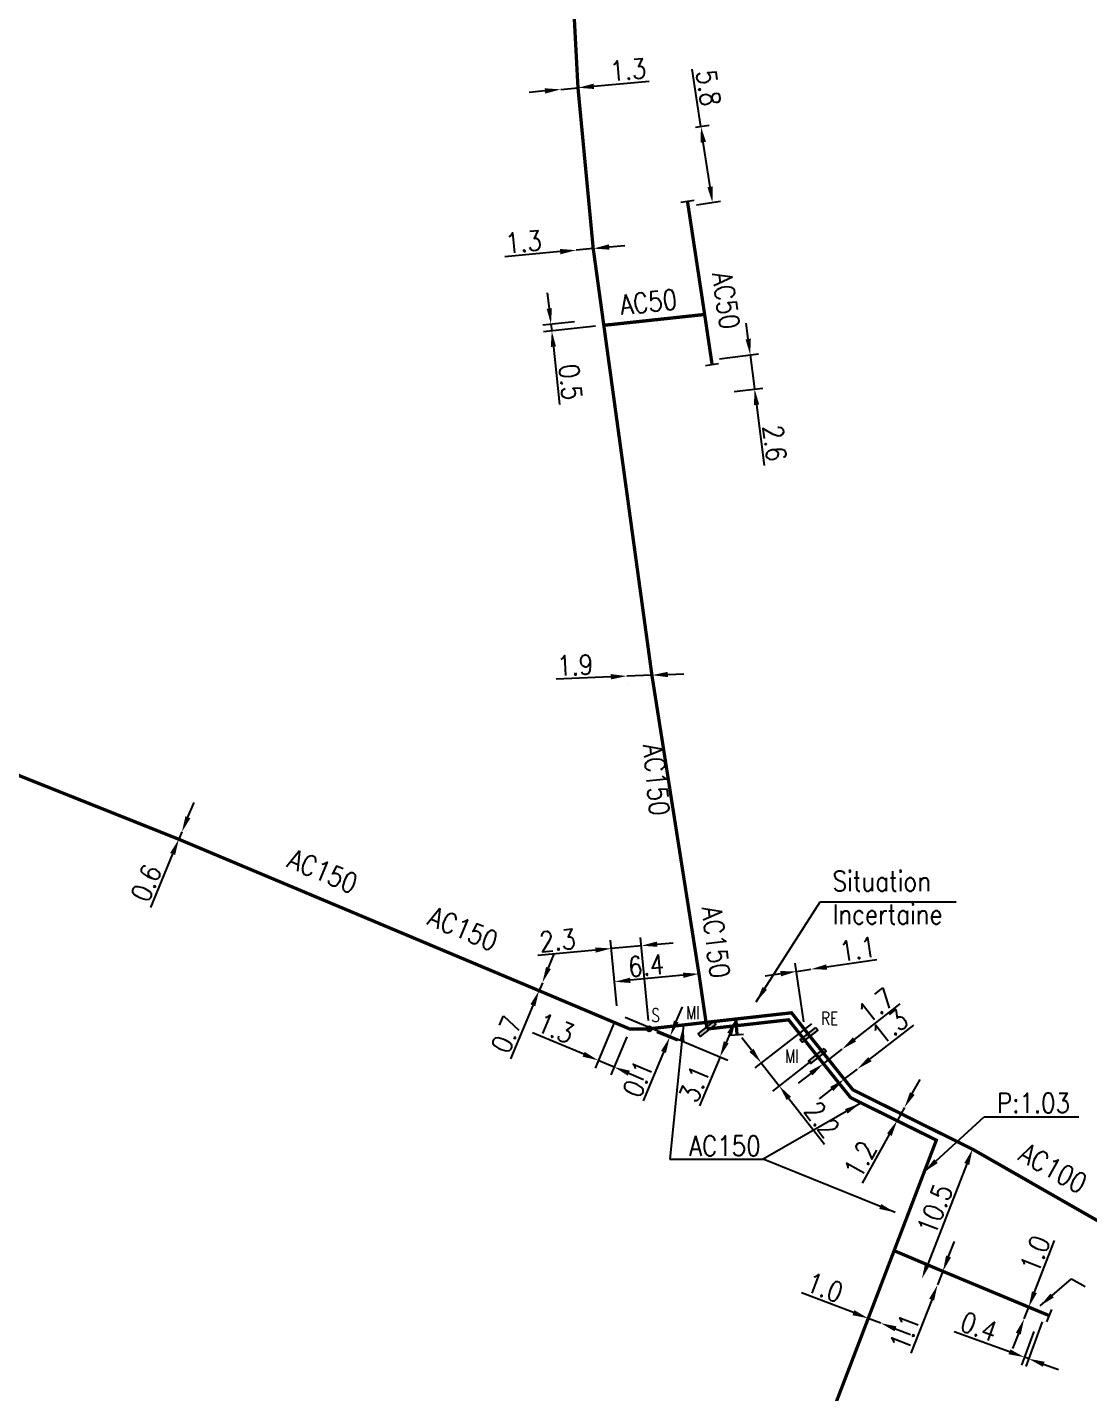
# Model space of a CAD drawing. Header units: millimetres. Extents: x 113999 to 115000, y 123996 to 125006.
# Drawn here: x 114472 to 114552.2, y 124795.1 to 124898.1 of the extents above; entities that cross this region are included whole.
import ezdxf
from ezdxf.enums import TextEntityAlignment as Align

# ---------------------------------------------------------------- set-up
doc = ezdxf.new("R2010")
doc.units = ezdxf.units.MM
doc.header["$PDMODE"] = 34
doc.linetypes.add('L_25_AP', pattern=[2000, 1000, 1000])
doc.linetypes.add('L_25_PE', pattern=[2000, 1000, 1000])
doc.layers.get('0').update_dxf_attribs({"linetype": 'CONTINUOUS'})
doc.layers.get('Defpoints').update_dxf_attribs({"linetype": 'CONTINUOUS'})
for name, color, linetype in [('L_150', 1, 'CONTINUOUS'), ('L_300', 7, 'CONTINUOUS'), ('L_340', 7, 'CONTINUOUS')]:
    doc.layers.add(name, color=color, linetype=linetype)
doc.styles.add('G_ROMANS', font='ROMANS.SHX', dxfattribs={"width": 0.75})
doc.styles.get("Standard").update_dxf_attribs({"font": 'romans.shx', "width": 0.85})
doc.dimstyles.get("Standard").update_dxf_attribs({"dimtxt": 1.5, "dimasz": 1.2, "dimexe": 0.625, "dimexo": 0.625, "dimgap": 0.25, "dimtad": 1, "dimdec": 1, "dimzin": 0, "dimdsep": 46, "dimtxsty": 'Standard', "dimcen": -0.5, "dimadec": 0, "dimazin": 0, "dimtfac": 1, "dimtdec": 1, "dimtmove": 0, "dimatfit": 3, "dimfxl": 0, "dimtolj": 1, "dimtzin": 0, "dimarcsym": 0})

# ---------------------------------------------------------------- blocks, each defined once
blk = doc.blocks.new('*D96')
at = {"layer": 'Defpoints', "color": 0, "linetype": 'Continuous', "transparency": 16777216}
for p in [(114483.7, 124837.38), (114483.7, 124837.38), (114483.47, 124836.83)]:
    blk.add_point(p, dxfattribs=at)
at = {"layer": 'L_150', "color": 0, "linetype": 'Continuous', "lineweight": -2, "transparency": 16777216}
for p, q in [((114484.16, 124838.49), (114484.62, 124839.6)), ((114483.7, 124837.38), (114483.47, 124836.83)), ((114483, 124835.72), (114481.32, 124831.69))]:
    blk.add_line(p, q, dxfattribs=at)
at = {"layer": 'L_150', "color": 0, "linetype": 'Continuous', "transparency": 16777216}
for points in [[(114483.97, 124838.57), (114484.34, 124838.41), (114483.7, 124837.38)], [(114482.82, 124835.8), (114483.19, 124835.64), (114483.47, 124836.83)]]:
    blk.add_solid(points, dxfattribs=at)
at = {"layer": 'L_150', "color": 0, "linetype": 'Continuous', "transparency": 16777216, "insert": (114481.01, 124833.53), "char_height": 1.5, "attachment_point": 5, "rotation": 67.3362}
blk.add_mtext('\\A1;0.6', dxfattribs=at)
blk = doc.blocks.new('*D119')
at = {"layer": 'Defpoints', "color": 0, "linetype": 'Continuous', "transparency": 16777216}
for p in [(114512.31, 124893.4), (114512.31, 124893.4), (114513.6, 124893.52)]:
    blk.add_point(p, dxfattribs=at)
at = {"layer": 'L_150', "color": 0, "linetype": 'Continuous', "lineweight": -2, "transparency": 16777216}
for p, q in [((114514.79, 124893.63), (114518.97, 124894.03)), ((114511.11, 124893.28), (114509.92, 124893.17)), ((114512.31, 124893.4), (114513.6, 124893.52)), ((114512.37, 124892.77), (114512.37, 124892.77)), ((114513.66, 124892.9), (114513.66, 124892.9))]:
    blk.add_line(p, q, dxfattribs=at)
at = {"layer": 'L_150', "color": 0, "linetype": 'Continuous', "transparency": 16777216}
for points in [[(114514.78, 124893.83), (114514.81, 124893.43), (114513.6, 124893.52)], [(114511.09, 124893.48), (114511.13, 124893.08), (114512.31, 124893.4)]]:
    blk.add_solid(points, dxfattribs=at)
at = {"layer": 'L_150', "color": 0, "linetype": 'Continuous', "transparency": 16777216, "insert": (114517.38, 124894.88), "char_height": 1.5, "attachment_point": 5, "rotation": 5.4258}
blk.add_mtext('\\A1;1.3', dxfattribs=at)
blk = doc.blocks.new('*D120')
at = {"layer": 'Defpoints', "color": 0, "linetype": 'Continuous', "transparency": 16777216}
for p in [(114513.46, 124881.27), (114513.46, 124881.27), (114514.75, 124881.39)]:
    blk.add_point(p, dxfattribs=at)
at = {"layer": 'L_150', "color": 0, "linetype": 'Continuous', "lineweight": -2, "transparency": 16777216}
for p, q in [((114514.75, 124881.39), (114513.46, 124881.27)), ((114515.95, 124881.51), (114517.14, 124881.62)), ((114512.26, 124881.16), (114508.09, 124880.76)), ((114513.52, 124880.65), (114513.52, 124880.65)), ((114514.81, 124880.77), (114514.81, 124880.77))]:
    blk.add_line(p, q, dxfattribs=at)
at = {"layer": 'L_150', "color": 0, "linetype": 'Continuous', "transparency": 16777216}
for points in [[(114512.24, 124881.36), (114512.28, 124880.96), (114513.46, 124881.27)], [(114515.93, 124881.71), (114515.97, 124881.31), (114514.75, 124881.39)]]:
    blk.add_solid(points, dxfattribs=at)
at = {"layer": 'L_150', "color": 0, "linetype": 'Continuous', "transparency": 16777216, "insert": (114509.49, 124881.9), "char_height": 1.5, "attachment_point": 5, "rotation": 5.4254}
blk.add_mtext('\\A1;1.3', dxfattribs=at)
blk = doc.blocks.new('*D121')
at = {"layer": 'Defpoints', "color": 0, "linetype": 'Continuous', "transparency": 16777216}
for p in [(114511.56, 124875.68), (114513.96, 124875.94), (114515.55, 124875.6)]:
    blk.add_point(p, dxfattribs=at)
at = {"layer": 'L_150', "color": 0, "linetype": 'Continuous', "lineweight": -2, "transparency": 16777216}
for p, q in [((114511.44, 124876.87), (114511.31, 124878.06)), ((114513.34, 124875.87), (114510.94, 124875.61)), ((114514.93, 124875.54), (114511, 124875.11)), ((114511.56, 124875.68), (114511.62, 124875.18)), ((114511.75, 124873.99), (114512.21, 124869.64))]:
    blk.add_line(p, q, dxfattribs=at)
at = {"layer": 'L_150', "color": 0, "linetype": 'Continuous', "transparency": 16777216}
for points in [[(114511.63, 124876.89), (114511.24, 124876.85), (114511.56, 124875.68)], [(114511.94, 124874.01), (114511.55, 124873.97), (114511.62, 124875.18)]]:
    blk.add_solid(points, dxfattribs=at)
at = {"layer": 'L_150', "color": 0, "linetype": 'Continuous', "transparency": 16777216, "insert": (114513.04, 124871.32), "char_height": 1.5, "attachment_point": 5, "rotation": 276.1228}
blk.add_mtext('\\A1;0.5', dxfattribs=at)
blk = doc.blocks.new('*D122')
at = {"layer": 'Defpoints', "color": 0, "linetype": 'Continuous', "transparency": 16777216}
for p in [(114523.67, 124873), (114524.78, 124870.52), (114526.93, 124870.8)]:
    blk.add_point(p, dxfattribs=at)
at = {"layer": 'L_340', "color": 0, "linetype": 'Continuous', "lineweight": -2, "transparency": 16777216}
for p, q in [((114526.45, 124874.57), (114526.3, 124875.76)), ((114524.29, 124873.08), (114527.22, 124873.45)), ((114526.6, 124873.37), (114526.93, 124870.8)), ((114525.4, 124870.6), (114527.55, 124870.87)), ((114527.08, 124869.6), (114527.66, 124865.02))]:
    blk.add_line(p, q, dxfattribs=at)
at = {"layer": 'L_340', "color": 0, "linetype": 'Continuous', "transparency": 16777216}
for points in [[(114526.65, 124874.59), (114526.25, 124874.54), (114526.6, 124873.37)], [(114527.28, 124869.63), (114526.88, 124869.58), (114526.93, 124870.8)]]:
    blk.add_solid(points, dxfattribs=at)
at = {"layer": 'L_340', "color": 0, "linetype": 'Continuous', "transparency": 16777216, "insert": (114528.45, 124866.72), "char_height": 1.5, "attachment_point": 5, "rotation": 277.2073}
blk.add_mtext('\\A1;2.6', dxfattribs=at)
blk = doc.blocks.new('*D123')
at = {"layer": 'Defpoints', "color": 0, "linetype": 'Continuous', "transparency": 16777216}
for p in [(114522.88, 124890.6), (114521.86, 124890.44), (114521.92, 124884.59)]:
    blk.add_point(p, dxfattribs=at)
at = {"layer": 'L_340', "color": 0, "linetype": 'Continuous', "lineweight": -2, "transparency": 16777216}
for p, q in [((114522.88, 124890.6), (114522.23, 124894.92)), ((114522.47, 124890.54), (114523.5, 124890.69)), ((114523.57, 124886.05), (114523.06, 124889.41)), ((114522.54, 124884.68), (114524.37, 124884.96))]:
    blk.add_line(p, q, dxfattribs=at)
at = {"layer": 'L_340', "color": 0, "linetype": 'Continuous', "transparency": 16777216}
for points in [[(114523.26, 124889.44), (114522.86, 124889.38), (114522.88, 124890.6)], [(114523.77, 124886.08), (114523.37, 124886.02), (114523.75, 124884.86)]]:
    blk.add_solid(points, dxfattribs=at)
at = {"layer": 'L_340', "color": 0, "linetype": 'Continuous', "transparency": 16777216, "insert": (114523.45, 124893.5), "char_height": 1.5, "attachment_point": 5, "rotation": 278.595}
blk.add_mtext('\\A1;5.8', dxfattribs=at)
blk = doc.blocks.new('*D124')
at = {"layer": 'Defpoints', "color": 0, "linetype": 'Continuous', "transparency": 16777216}
for p in [(114517.28, 124849.14), (114517.28, 124849.14), (114519.18, 124849.21)]:
    blk.add_point(p, dxfattribs=at)
at = {"layer": 'L_150', "color": 0, "linetype": 'Continuous', "lineweight": -2, "transparency": 16777216}
for p, q in [((114520.38, 124849.26), (114521.58, 124849.31)), ((114516.08, 124849.09), (114511.96, 124848.91)), ((114519.18, 124849.21), (114517.28, 124849.14)), ((114517.31, 124848.51), (114517.31, 124848.51)), ((114519.2, 124848.59), (114519.2, 124848.59))]:
    blk.add_line(p, q, dxfattribs=at)
at = {"layer": 'L_150', "color": 0, "linetype": 'Continuous', "transparency": 16777216}
for points in [[(114516.07, 124849.29), (114516.09, 124848.89), (114517.28, 124849.14)], [(114520.37, 124849.46), (114520.39, 124849.06), (114519.18, 124849.21)]]:
    blk.add_solid(points, dxfattribs=at)
at = {"layer": 'L_150', "color": 0, "linetype": 'Continuous', "transparency": 16777216, "insert": (114513.38, 124849.97), "char_height": 1.5, "attachment_point": 5, "rotation": 2.3747}
blk.add_mtext('\\A1;1.9', dxfattribs=at)
blk = doc.blocks.new('L_340_07')
at = {"color": 0, "linetype": 'Continuous', "const_width": 0.25, "flags": 128}
blk.add_lwpolyline([(0, 0), (0.35, 0)], dxfattribs=at)
at = {"color": 0, "linetype": 'Continuous', "flags": 128}
blk.add_lwpolyline([(0.35, -0.5), (0.35, 0.5)], dxfattribs=at)
at = {"color": 0, "linetype": 'Continuous', "width": 0.75, "flags": 3}
for tag, p in [('DEF_LEG', (0.72, -3.47)), ('DEF_COUP', (0.72, -5.97)), ('DEF_TYPE', (0.72, -8.47))]:
    blk.add_attdef(tag, text='', height=1.2, dxfattribs=at).set_placement(p, align=Align.MIDDLE)
blk = doc.blocks.new('*D351')
at = {"layer": 'Defpoints', "color": 0, "linetype": 'Continuous', "transparency": 16777216}
for p in [(114543.38, 124813.45), (114539.56, 124803.68), (114539.56, 124803.68)]:
    blk.add_point(p, dxfattribs=at)
at = {"layer": 'L_150', "color": 0, "linetype": 'Continuous', "lineweight": -2, "transparency": 16777216}
blk.add_line((114542.95, 124812.34), (114540, 124804.79), dxfattribs=at)
at = {"layer": 'L_150', "color": 0, "linetype": 'Continuous', "transparency": 16777216}
for points in [[(114542.76, 124812.41), (114543.13, 124812.26), (114543.38, 124813.45)], [(114539.81, 124804.87), (114540.18, 124804.72), (114539.56, 124803.68)]]:
    blk.add_solid(points, dxfattribs=at)
at = {"layer": 'L_150', "color": 0, "linetype": 'Continuous', "transparency": 16777216, "insert": (114540.54, 124808.93), "char_height": 1.5, "attachment_point": 5, "rotation": 68.6471}
blk.add_mtext('\\A1;10.5', dxfattribs=at)
blk = doc.blocks.new('*D352')
at = {"layer": 'Defpoints', "color": 0, "linetype": 'Continuous', "transparency": 16777216}
for p in [(114522.73, 124826.68), (114516.36, 124826.08), (114516.36, 124826.08)]:
    blk.add_point(p, dxfattribs=at)
at = {"layer": 'L_150', "color": 0, "linetype": 'Continuous', "lineweight": -2, "transparency": 16777216}
for p, q in [((114521.54, 124826.57), (114517.55, 124826.19)), ((114522.79, 124826.06), (114522.79, 124826.06))]:
    blk.add_line(p, q, dxfattribs=at)
at = {"layer": 'L_150', "color": 0, "linetype": 'Continuous', "transparency": 16777216}
for points in [[(114521.52, 124826.77), (114521.55, 124826.37), (114522.73, 124826.68)], [(114517.53, 124826.39), (114517.57, 124825.99), (114516.36, 124826.08)]]:
    blk.add_solid(points, dxfattribs=at)
at = {"layer": 'L_150', "color": 0, "linetype": 'Continuous', "transparency": 16777216, "insert": (114518.74, 124827.31), "char_height": 1.5, "attachment_point": 5, "rotation": 5.4251}
blk.add_mtext('\\A1;6.4', dxfattribs=at)
blk = doc.blocks.new('*D353')
at = {"layer": 'Defpoints', "color": 0, "linetype": 'Continuous', "transparency": 16777216}
for p in [(114538.25, 124816.6), (114538.25, 124816.6), (114537.69, 124815.6)]:
    blk.add_point(p, dxfattribs=at)
at = {"layer": 'L_150', "color": 0, "linetype": 'Continuous', "lineweight": -2, "transparency": 16777216}
for p, q in [((114538.83, 124817.65), (114539.42, 124818.7)), ((114538.25, 124816.6), (114537.69, 124815.6)), ((114537.1, 124814.55), (114535.06, 124810.89))]:
    blk.add_line(p, q, dxfattribs=at)
at = {"layer": 'L_150', "color": 0, "linetype": 'Continuous', "transparency": 16777216}
for points in [[(114538.66, 124817.75), (114539.01, 124817.55), (114538.25, 124816.6)], [(114536.93, 124814.65), (114537.28, 124814.45), (114537.69, 124815.6)]]:
    blk.add_solid(points, dxfattribs=at)
at = {"layer": 'L_150', "color": 0, "linetype": 'Continuous', "transparency": 16777216, "insert": (114534.91, 124812.69), "char_height": 1.5, "attachment_point": 5, "rotation": 60.7869}
blk.add_mtext('\\A1;1.2', dxfattribs=at)
blk = doc.blocks.new('*D354')
at = {"layer": 'Defpoints', "color": 0, "linetype": 'Continuous', "transparency": 16777216}
for p in [(114531.18, 124827.02), (114531.18, 124827.02), (114530.74, 124822.44)]:
    blk.add_point(p, dxfattribs=at)
at = {"layer": 'L_150', "color": 0, "linetype": 'Continuous', "lineweight": -2, "transparency": 16777216}
for p, q in [((114532.37, 124827.2), (114536.15, 124827.75)), ((114528.9, 124826.69), (114527.72, 124826.51)), ((114530.65, 124823.05), (114530, 124827.48)), ((114530.09, 124826.86), (114531.18, 124827.02))]:
    blk.add_line(p, q, dxfattribs=at)
at = {"layer": 'L_150', "color": 0, "linetype": 'Continuous', "transparency": 16777216}
for points in [[(114528.87, 124826.89), (114528.93, 124826.49), (114530.09, 124826.86)], [(114532.34, 124827.4), (114532.4, 124827), (114531.18, 124827.02)]]:
    blk.add_solid(points, dxfattribs=at)
at = {"layer": 'L_150', "color": 0, "linetype": 'Continuous', "transparency": 16777216, "insert": (114534.71, 124828.55), "char_height": 1.5, "attachment_point": 5, "rotation": 8.3633}
blk.add_mtext('\\A1;1.1', dxfattribs=at)
blk = doc.blocks.new('L_340_20')
at = {"linetype": 'Continuous'}
blk.add_hatch(color=0, dxfattribs=at).paths.add_polyline_path([(0.12, 0.75), (-0.12, 0.75), (-0.12, -0.75), (0.12, -0.75)])
at = {"color": 0, "linetype": 'Continuous'}
blk.add_lwpolyline([(-0.12, 0.75), (0.12, 0.75), (0.12, -0.75), (-0.12, -0.75)], close=True, dxfattribs=at)
at = {"color": 0, "linetype": 'Continuous', "width": 0.75}
for tag, height, flags, p in [('RE', 1, 8, (0, 2.19)), ('DEF_LEG', 1.2, 3, (0, -5)), ('DEF_COUP', 1.2, 3, (0, -7.5)), ('DEF_TYPE', 1.2, 3, (0, -10))]:
    blk.add_attdef(tag, text='', height=height, dxfattribs=dict(at, flags=flags)).set_placement(p, align=Align.MIDDLE)
blk = doc.blocks.new('*D355')
at = {"layer": 'Defpoints', "color": 0, "linetype": 'Continuous', "transparency": 16777216}
for p in [(114541.14, 124804.24), (114540.74, 124803.22), (114540.74, 124803.22)]:
    blk.add_point(p, dxfattribs=at)
at = {"layer": 'L_150', "color": 0, "linetype": 'Continuous', "lineweight": -2, "transparency": 16777216}
for p, q in [((114541.57, 124805.36), (114542.01, 124806.48)), ((114541.14, 124804.24), (114540.74, 124803.22)), ((114540.3, 124802.1), (114538.72, 124798.07))]:
    blk.add_line(p, q, dxfattribs=at)
at = {"layer": 'L_150', "color": 0, "linetype": 'Continuous', "transparency": 16777216}
for points in [[(114541.39, 124805.43), (114541.76, 124805.29), (114541.14, 124804.24)], [(114540.11, 124802.17), (114540.48, 124802.03), (114540.74, 124803.22)]]:
    blk.add_solid(points, dxfattribs=at)
at = {"layer": 'L_150', "color": 0, "linetype": 'Continuous', "transparency": 16777216, "insert": (114538.27, 124799.65), "char_height": 1.5, "attachment_point": 5, "rotation": 68.6471}
blk.add_mtext('\\A1;1.1', dxfattribs=at)
blk = doc.blocks.new('*D356')
at = {"layer": 'Defpoints', "color": 0, "linetype": 'Continuous', "transparency": 16777216}
for p in [(114547.62, 124801.54), (114547.28, 124800.66), (114547.28, 124800.66)]:
    blk.add_point(p, dxfattribs=at)
at = {"layer": 'L_150', "color": 0, "linetype": 'Continuous', "lineweight": -2, "transparency": 16777216}
for p, q in [((114548.06, 124802.66), (114549.58, 124806.56)), ((114547.28, 124800.66), (114547.62, 124801.54)), ((114546.84, 124799.54), (114546.4, 124798.42))]:
    blk.add_line(p, q, dxfattribs=at)
at = {"layer": 'L_150', "color": 0, "linetype": 'Continuous', "transparency": 16777216}
for points in [[(114547.87, 124802.73), (114548.24, 124802.59), (114547.62, 124801.54)], [(114546.65, 124799.61), (114547.02, 124799.47), (114547.28, 124800.66)]]:
    blk.add_solid(points, dxfattribs=at)
at = {"layer": 'L_150', "color": 0, "linetype": 'Continuous', "transparency": 16777216, "insert": (114548.11, 124805.54), "char_height": 1.5, "attachment_point": 5, "rotation": 68.6471}
blk.add_mtext('\\A1;1.0', dxfattribs=at)
blk = doc.blocks.new('*D357')
at = {"layer": 'Defpoints', "color": 0, "linetype": 'Continuous', "transparency": 16777216}
for p in [(114548.85, 124801.03), (114548.21, 124800.29), (114547.3, 124797.76)]:
    blk.add_point(p, dxfattribs=at)
at = {"layer": 'L_340', "color": 0, "linetype": 'Continuous', "lineweight": -2, "transparency": 16777216}
for p, q in [((114548.64, 124800.44), (114547.41, 124797.05)), ((114546.17, 124798.16), (114542, 124799.67)), ((114548, 124799.71), (114547.08, 124797.17)), ((114547.62, 124797.64), (114547.3, 124797.76)), ((114548.75, 124797.23), (114549.88, 124796.82))]:
    blk.add_line(p, q, dxfattribs=at)
at = {"layer": 'L_340', "color": 0, "linetype": 'Continuous', "transparency": 16777216}
for points in [[(114546.23, 124798.35), (114546.1, 124797.98), (114547.3, 124797.76)], [(114548.82, 124797.42), (114548.69, 124797.04), (114547.62, 124797.64)]]:
    blk.add_solid(points, dxfattribs=at)
at = {"layer": 'L_340', "color": 0, "linetype": 'Continuous', "transparency": 16777216, "insert": (114543.86, 124800.06), "char_height": 1.5, "attachment_point": 5, "rotation": 340.1772}
blk.add_mtext('\\A1;0.4', dxfattribs=at)
blk = doc.blocks.new('*D358')
at = {"layer": 'Defpoints', "color": 0, "linetype": 'Continuous', "transparency": 16777216}
for p in [(114534.69, 124819.5), (114534.69, 124819.5), (114533.7, 124818.73)]:
    blk.add_point(p, dxfattribs=at)
at = {"layer": 'L_150', "color": 0, "linetype": 'Continuous', "lineweight": -2, "transparency": 16777216}
for p, q in [((114535.64, 124820.24), (114538.94, 124822.81)), ((114533.7, 124818.73), (114534.69, 124819.5)), ((114532.76, 124818), (114531.81, 124817.26))]:
    blk.add_line(p, q, dxfattribs=at)
at = {"layer": 'L_150', "color": 0, "linetype": 'Continuous', "transparency": 16777216}
for points in [[(114535.51, 124820.4), (114535.76, 124820.08), (114534.69, 124819.5)], [(114532.63, 124818.15), (114532.88, 124817.84), (114533.7, 124818.73)]]:
    blk.add_solid(points, dxfattribs=at)
at = {"layer": 'L_150', "color": 0, "linetype": 'Continuous', "transparency": 16777216, "insert": (114537.15, 124822.68), "char_height": 1.5, "attachment_point": 5, "rotation": 37.9106}
blk.add_mtext('\\A1;1.3', dxfattribs=at)
blk = doc.blocks.new('*D359')
at = {"layer": 'Defpoints', "color": 0, "linetype": 'Continuous', "transparency": 16777216}
for p in [(114533.53, 124820.99), (114533.53, 124820.99), (114532.12, 124819.9)]:
    blk.add_point(p, dxfattribs=at)
at = {"layer": 'L_150', "color": 0, "linetype": 'Continuous', "lineweight": -2, "transparency": 16777216}
for p, q in [((114534.47, 124821.73), (114537.92, 124824.42)), ((114532.12, 124819.9), (114533.53, 124820.99)), ((114531.17, 124819.16), (114530.23, 124818.43))]:
    blk.add_line(p, q, dxfattribs=at)
at = {"layer": 'L_150', "color": 0, "linetype": 'Continuous', "transparency": 16777216}
for points in [[(114534.35, 124821.89), (114534.59, 124821.57), (114533.53, 124820.99)], [(114531.05, 124819.32), (114531.3, 124819.01), (114532.12, 124819.9)]]:
    blk.add_solid(points, dxfattribs=at)
at = {"layer": 'L_150', "color": 0, "linetype": 'Continuous', "transparency": 16777216, "insert": (114536.12, 124824.29), "char_height": 1.5, "attachment_point": 5, "rotation": 37.9106}
blk.add_mtext('\\A1;1.7', dxfattribs=at)
blk = doc.blocks.new('*D360')
at = {"layer": 'Defpoints', "color": 0, "linetype": 'Continuous', "transparency": 16777216}
for p in [(114510.91, 124826.01), (114510.91, 124826.01), (114510.66, 124825.41)]:
    blk.add_point(p, dxfattribs=at)
at = {"layer": 'L_150', "color": 0, "linetype": 'Continuous', "lineweight": -2, "transparency": 16777216}
for p, q in [((114511.37, 124827.12), (114511.83, 124828.23)), ((114510.91, 124826.01), (114510.66, 124825.41)), ((114510.19, 124824.3), (114508.51, 124820.27))]:
    blk.add_line(p, q, dxfattribs=at)
at = {"layer": 'L_150', "color": 0, "linetype": 'Continuous', "transparency": 16777216}
for points in [[(114511.19, 124827.2), (114511.55, 124827.04), (114510.91, 124826.01)], [(114510.01, 124824.38), (114510.38, 124824.23), (114510.66, 124825.41)]]:
    blk.add_solid(points, dxfattribs=at)
at = {"layer": 'L_150', "color": 0, "linetype": 'Continuous', "transparency": 16777216, "insert": (114508.2, 124822.12), "char_height": 1.5, "attachment_point": 5, "rotation": 67.3362}
blk.add_mtext('\\A1;0.7', dxfattribs=at)
blk = doc.blocks.new('L_300_11')
at = {"color": 0, "linetype": 'Continuous', "const_width": 0.248, "flags": 128}
blk.add_lwpolyline([(-0.13, 0, 1), (0.13, 0, 1)], format="xyb", close=True, dxfattribs=at)
at = {"linetype": 'Continuous', "style": 'G_ROMANS', "width": 0.75}
blk.add_attdef('S', text='', height=1, dxfattribs=at).set_placement((0, 1.35), align=Align.MIDDLE_CENTER)
at = {"color": 0, "linetype": 'Continuous', "width": 0.75, "flags": 3}
for tag, p in [('DEF_LEG', (0, -5)), ('DEF_COUP', (0, -7.5)), ('DEF_TYPE', (0, -10))]:
    blk.add_attdef(tag, text='', height=1.2, dxfattribs=at).set_placement(p, align=Align.MIDDLE)
blk = doc.blocks.new('*D365')
at = {"layer": 'Defpoints', "color": 0, "linetype": 'Continuous', "transparency": 16777216}
for p in [(114516.59, 124823.64), (114517.53, 124822.51), (114515.13, 124820.15)]:
    blk.add_point(p, dxfattribs=at)
at = {"layer": 'L_150', "color": 0, "linetype": 'Continuous', "lineweight": -2, "transparency": 16777216}
for p, q in [((114516.35, 124823.06), (114514.89, 124819.57)), ((114514.03, 124820.61), (114510.16, 124822.22)), ((114517.29, 124821.93), (114516.09, 124819.07)), ((114516.33, 124819.65), (114515.13, 124820.15)), ((114517.44, 124819.18), (114518.55, 124818.72))]:
    blk.add_line(p, q, dxfattribs=at)
at = {"layer": 'L_150', "color": 0, "linetype": 'Continuous', "transparency": 16777216}
for points in [[(114514.1, 124820.8), (114513.95, 124820.43), (114515.13, 124820.15)], [(114517.52, 124819.37), (114517.36, 124819), (114516.33, 124819.65)]]:
    blk.add_solid(points, dxfattribs=at)
at = {"layer": 'L_150', "color": 0, "linetype": 'Continuous', "transparency": 16777216, "insert": (114511.92, 124822.57), "char_height": 1.5, "attachment_point": 5, "rotation": 337.3362}
blk.add_mtext('\\A1;1.3', dxfattribs=at)
blk = doc.blocks.new('*D366')
at = {"layer": 'Defpoints', "color": 0, "linetype": 'Continuous', "transparency": 16777216}
for p in [(114516.12, 124828.59), (114516.59, 124823.64), (114518.98, 124822.53)]:
    blk.add_point(p, dxfattribs=at)
at = {"layer": 'L_300', "color": 0, "linetype": 'Continuous', "lineweight": -2, "transparency": 16777216}
for p, q in [((114516.53, 124824.26), (114516.06, 124829.21)), ((114518.39, 124828.8), (114516.12, 124828.59)), ((114518.92, 124823.16), (114518.33, 124829.43)), ((114519.58, 124828.92), (114520.78, 124829.03)), ((114514.93, 124828.47), (114510.57, 124828.06))]:
    blk.add_line(p, q, dxfattribs=at)
at = {"layer": 'L_300', "color": 0, "linetype": 'Continuous', "transparency": 16777216}
for points in [[(114519.56, 124829.12), (114519.6, 124828.72), (114518.39, 124828.8)], [(114514.91, 124828.67), (114514.94, 124828.28), (114516.12, 124828.59)]]:
    blk.add_solid(points, dxfattribs=at)
at = {"layer": 'L_300', "color": 0, "linetype": 'Continuous', "transparency": 16777216, "insert": (114512.06, 124829.21), "char_height": 1.5, "attachment_point": 5, "rotation": 5.4251}
blk.add_mtext('\\A1;2.3', dxfattribs=at)
blk = doc.blocks.new('*D367')
at = {"layer": 'Defpoints', "color": 0, "linetype": 'Continuous', "transparency": 16777216}
for p in [(114516.59, 124823.64), (114525.52, 124823.27), (114524.32, 124820.41)]:
    blk.add_point(p, dxfattribs=at)
at = {"layer": 'L_150', "color": 0, "linetype": 'Continuous', "lineweight": -2, "transparency": 16777216}
for p, q in [((114517.17, 124823.4), (114524.9, 124820.16)), ((114525.06, 124822.16), (114524.79, 124821.51)), ((114524.32, 124820.41), (114522.78, 124816.71))]:
    blk.add_line(p, q, dxfattribs=at)
at = {"layer": 'L_150', "color": 0, "linetype": 'Continuous', "transparency": 16777216}
for points in [[(114524.87, 124822.24), (114525.24, 124822.08), (114525.52, 124823.27)], [(114524.6, 124821.59), (114524.97, 124821.44), (114524.32, 124820.41)]]:
    blk.add_solid(points, dxfattribs=at)
at = {"layer": 'L_150', "color": 0, "linetype": 'Continuous', "transparency": 16777216, "insert": (114522.4, 124818.39), "char_height": 1.5, "attachment_point": 5, "rotation": 67.3115}
blk.add_mtext('\\A1;3.1', dxfattribs=at)
blk = doc.blocks.new('*D368')
at = {"layer": 'Defpoints', "color": 0, "linetype": 'Continuous', "ltscale": 0.5, "transparency": 16777216}
for p in [(114516.59, 124823.64), (114518.98, 124822.53), (114520.56, 124821.98)]:
    blk.add_point(p, dxfattribs=at)
at = {"layer": 'L_300', "color": 0, "linetype": 'Continuous', "lineweight": -2, "ltscale": 0.5, "transparency": 16777216}
for p, q in [((114521.02, 124823.09), (114521.48, 124824.19)), ((114517.17, 124823.4), (114521.13, 124821.74)), ((114519.56, 124822.29), (114521.1, 124821.65)), ((114520.56, 124821.98), (114520.52, 124821.89)), ((114520.06, 124820.78), (114518.51, 124817.09))]:
    blk.add_line(p, q, dxfattribs=at)
at = {"layer": 'L_300', "color": 0, "linetype": 'Continuous', "ltscale": 0.5, "transparency": 16777216}
for points in [[(114520.84, 124823.16), (114521.2, 124823.01), (114520.56, 124821.98)], [(114519.87, 124820.86), (114520.24, 124820.71), (114520.52, 124821.89)]]:
    blk.add_solid(points, dxfattribs=at)
at = {"layer": 'L_300', "color": 0, "linetype": 'Continuous', "ltscale": 0.5, "transparency": 16777216, "insert": (114518.13, 124818.77), "char_height": 1.5, "attachment_point": 5, "rotation": 67.3115}
blk.add_mtext('\\A1;0.1', dxfattribs=at)
blk = doc.blocks.new('L_340_16')
at = {"linetype": 'Continuous'}
blk.add_hatch(color=0, dxfattribs=at).paths.add_polyline_path([(0.125, 0.75), (-0.125, 0.75), (-0.125, -0.75), (0.125, -0.75)])
at = {"color": 0, "linetype": 'Continuous'}
blk.add_lwpolyline([(-0.125, 0.75), (0.125, 0.75), (0.125, -0.75), (-0.125, -0.75)], close=True, dxfattribs=at)
at = {"color": 0, "linetype": 'Continuous', "width": 0.75}
for tag, height, flags, p in [('MI', 1, 8, (0, 2.5)), ('DEF_LEG', 1.2, 3, (0, -5)), ('DEF_COUP', 1.2, 3, (0, -7.5)), ('DEF_TYPE', 1.2, 3, (0, -10))]:
    blk.add_attdef(tag, text='', height=height, dxfattribs=dict(at, flags=flags)).set_placement(p, align=Align.MIDDLE)
blk = doc.blocks.new('*D399')
at = {"layer": 'Defpoints', "color": 0, "linetype": 'Continuous', "ltscale": 0.5, "transparency": 16777216}
for p in [(114531.73, 124823.3), (114531.67, 124820.47), (114527.43, 124819.96)]:
    blk.add_point(p, dxfattribs=at)
at = {"layer": 'L_340', "color": 0, "linetype": 'Continuous', "lineweight": -2, "ltscale": 0.5, "transparency": 16777216}
for p, q in [((114531.23, 124822.92), (114526.94, 124819.58)), ((114526.7, 124820.91), (114525.96, 124821.86)), ((114527.43, 124819.96), (114528.79, 124818.23)), ((114531.18, 124820.09), (114528.29, 124817.84)), ((114529.52, 124817.28), (114532.21, 124813.83))]:
    blk.add_line(p, q, dxfattribs=at)
at = {"layer": 'L_340', "color": 0, "linetype": 'Continuous', "ltscale": 0.5, "transparency": 16777216}
for points in [[(114526.85, 124821.03), (114526.54, 124820.79), (114527.43, 124819.96)], [(114529.68, 124817.4), (114529.36, 124817.16), (114528.79, 124818.23)]]:
    blk.add_solid(points, dxfattribs=at)
at = {"layer": 'L_340', "color": 0, "linetype": 'Continuous', "ltscale": 0.5, "transparency": 16777216, "insert": (114532.02, 124815.7), "char_height": 1.5, "attachment_point": 5, "rotation": 307.9106}
blk.add_mtext('\\A1;2.2', dxfattribs=at)
blk = doc.blocks.new('*D400')
at = {"layer": 'Defpoints', "color": 0, "linetype": 'Continuous', "transparency": 16777216}
for p in [(114535.51, 124800.69), (114536.45, 124800.33), (114536.45, 124800.33)]:
    blk.add_point(p, dxfattribs=at)
at = {"layer": 'L_150', "color": 0, "linetype": 'Continuous', "lineweight": -2, "transparency": 16777216}
for p, q in [((114534.39, 124801.12), (114530.48, 124802.62)), ((114536.45, 124800.33), (114535.51, 124800.69)), ((114537.57, 124799.9), (114538.69, 124799.48))]:
    blk.add_line(p, q, dxfattribs=at)
at = {"layer": 'L_150', "color": 0, "linetype": 'Continuous', "transparency": 16777216}
for points in [[(114534.46, 124801.31), (114534.32, 124800.93), (114535.51, 124800.69)], [(114537.64, 124800.09), (114537.49, 124799.72), (114536.45, 124800.33)]]:
    blk.add_solid(points, dxfattribs=at)
at = {"layer": 'L_150', "color": 0, "linetype": 'Continuous', "transparency": 16777216, "insert": (114532.23, 124803.02), "char_height": 1.5, "attachment_point": 5, "rotation": 339.0594}
blk.add_mtext('\\A1;1.0', dxfattribs=at)

msp = doc.modelspace()

# ---------------------------------------------------------------- linework, layer by layer
at = {"layer": 'L_150', "linetype": 'L_25_AP', "ltscale": 0.5, "const_width": 0.25}
for points in [[(114516.67, 124938.89), (114516.27, 124937.33), (114514.35, 124923.7), (114512.94, 124905.92), (114513.6, 124893.52), (114514.75, 124881.39), (114515.55, 124875.6), (114519.18, 124849.21), (114522.73, 124826.68), (114523.34, 124822.52)], [(114515.55, 124875.6), (114523.16, 124876.42)], [(114416.91, 124862.03), (114431.07, 124857.68), (114434.2, 124856.72), (114436.58, 124855.99), (114455.73, 124847.97), (114463.47, 124844.8), (114483.47, 124836.83), (114510.66, 124825.41), (114517.53, 124822.51), (114518.98, 124822.53), (114525.52, 124823.27), (114529.72, 124823.74), (114531.03, 124822.07)], [(114523.34, 124822.52), (114529.5, 124823.21), (114531.67, 124820.47), (114533.31, 124818.42), (114534.19, 124817.33), (114537.69, 124815.6), (114540.65, 124814.13), (114537.46, 124805.79), (114535.51, 124800.69), (114531.05, 124789.04), (114528.86, 124783.31), (114526.79, 124777.75), (114516.16, 124750.11), (114500.4, 124708.15), (114485.73, 124669.24), (114484.61, 124666.28), (114485.79, 124665.84), (114478.38, 124646.45), (114476.79, 124646.91), (114473.73, 124637.63), (114473.73, 124637.63), (114473.5, 124636.87)], [(114525.58, 124822.43), (114525.52, 124823.27)], [(114729.06, 124634.15), (114717.95, 124647.79), (114681.61, 124694.18), (114668.17, 124711.48), (114647.94, 124736.57), (114635.07, 124752.53), (114626.77, 124763.76), (114621.75, 124768.62), (114615.65, 124772.16), (114543.38, 124813.45), (114534.35, 124817.93), (114534.35, 124817.93), (114533.7, 124818.73), (114531.03, 124822.07)]]:
    msp.add_lwpolyline(points, dxfattribs=at)
at = {"layer": 'L_150', "linetype": 'L_25_AP', "ltscale": 0.5}
msp.add_lwpolyline([(114523.67, 124873, 0.25, 0.25, 0), (114523.16, 124876.42, 0.25, 0.25, 0), (114521.92, 124884.59, 0, 0, 0)], format="xyseb", dxfattribs=at)
at = {"layer": 'L_150', "linetype": 'L_25_PE', "ltscale": 0.5, "const_width": 0.25, "flags": 128}
msp.add_lwpolyline([(114537.45, 124805.8), (114541.14, 124804.24), (114547.62, 124801.54), (114548.85, 124801.03)], dxfattribs=at)

# ---------------------------------------------------------------- block references
at = {"layer": 'L_300', "ltscale": 0.5}
ref = msp.add_blockref('L_300_11', (114518.98, 124822.53), dxfattribs=dict(at, rotation=359.3867088496641))
ref.add_attrib('S', 'S', dxfattribs={"layer": '0', "linetype": 'Continuous', "ltscale": 0.5, "height": 1, "rotation": 359.3867, "style": 'G_ROMANS', "width": 0.75}).set_placement((114519.46, 124823.56), align=Align.MIDDLE_CENTER)
at = {"layer": 'L_340'}
for p, rotation in [((114521.92, 124884.59), 98.59502467764321), ((114523.67, 124873), 278.5950246775375), ((114548.85, 124801.03), 337.3203217871381)]:
    msp.add_blockref('L_340_07', p, dxfattribs=dict(at, rotation=rotation))
at = {"layer": 'L_340', "ltscale": 0.5}
ref = msp.add_blockref('L_340_16', (114523.34, 124822.52), dxfattribs=dict(at, rotation=308.6764275302219))
ref.add_attrib('MI', 'MI', dxfattribs={"layer": '0', "color": 0, "linetype": 'Continuous', "height": 1, "width": 0.75}).set_placement((114522.27, 124823.75), align=Align.MIDDLE)
at = {"layer": 'L_340'}
ref = msp.add_blockref('L_340_20', (114531.03, 124822.07), dxfattribs=dict(at, rotation=307.9105996723135))
ref.add_attrib('RE', 'RE', dxfattribs={"layer": '0', "color": 0, "linetype": 'Continuous', "height": 1, "width": 0.75, "flags": 8}).set_placement((114532.59, 124823.32), align=Align.MIDDLE)
at = {"layer": 'L_340', "ltscale": 0.5, "rotation": 274.5397644835799}
msp.add_blockref('L_340_07', (114525.58, 124822.43), dxfattribs=at)
at = {"layer": 'L_340', "ltscale": 0.5}
ref = msp.add_blockref('L_340_16', (114531.67, 124820.47), dxfattribs=dict(at, rotation=308.6764275302219))
ref.add_attrib('MI', 'MI', dxfattribs={"layer": '0', "color": 0, "linetype": 'Continuous', "height": 1, "width": 0.75}).set_placement((114529.74, 124820.47), align=Align.MIDDLE)

# ---------------------------------------------------------------- texts
at = {"layer": 'L_150', "linetype": 'Continuous', "width": 0.85}
for s, rotation, p in [('AC50', 278.3633, (114523.72, 124879.5)), ('AC50', 6.1228, (114516.86, 124876.38)), ('AC150', 275.4251, (114518.52, 124843.94)), ('AC150', 337.3362, (114491.56, 124834.77)), ('AC150', 337.3362, (114502.15, 124830.42)), ('AC150', 277.1472, (114522.93, 124831.65)), ('AC100', 330.7869, (114546.74, 124812.68))]:
    msp.add_text(s, height=1.5, rotation=rotation, dxfattribs=at).set_placement(p)
at = {"layer": 'L_150', "linetype": 'Continuous', "ltscale": 0.5, "insert": (114532.81, 124834.42), "char_height": 1.5, "attachment_point": 1}
msp.add_mtext('\\A1;Situation\\PIncertaine', dxfattribs=at)
at = {"layer": 'L_150', "linetype": 'Continuous', "char_height": 1.5}
for s, insert, attachment_point in [('\\A1;P:1.03', (114545.22, 124817.69), 1), ('AC150', (114521.98, 124812.95), 7)]:
    msp.add_mtext(s, dxfattribs=dict(at, insert=insert, attachment_point=attachment_point))

# ---------------------------------------------------------------- dimensions: what is measured, and where the dimension line sits
at = {"layer": 'L_150', "linetype": 'Continuous'}
for base, p1, p2, angle, picture, middle in [((114512.31, 124893.4), (114513.6, 124893.52), (114512.31, 124893.4), 5.4258, '*D119', (114517.48, 124893.89)), ((114513.46, 124881.27), (114514.75, 124881.39), (114513.46, 124881.27), 5.4254, '*D120', (114509.58, 124880.9)), ((114511.56, 124875.68), (114515.55, 124875.6), (114513.96, 124875.94), 276.1228, '*D121', (114512.04, 124871.22)), ((114517.28, 124849.14), (114519.18, 124849.21), (114517.28, 124849.14), 2.3747, '*D124', (114513.42, 124848.98)), ((114483.7, 124837.38), (114483.47, 124836.83), (114483.7, 124837.38), 247.3362, '*D96', (114481.93, 124833.15)), ((114531.18, 124827.02), (114530.74, 124822.44), (114531.18, 124827.02), 188.3633, '*D354', (114534.85, 124827.56)), ((114510.91, 124826.01), (114510.66, 124825.41), (114510.91, 124826.01), 247.3362, '*D360', (114509.12, 124821.73)), ((114516.36, 124826.08), (114522.73, 124826.68), (114516.36, 124826.08), 5.4251, '*D352', (114518.83, 124826.31)), ((114515.13, 124820.15), (114517.53, 124822.51), (114516.59, 124823.64), 337.3362, '*D365', (114511.54, 124821.65)), ((114524.32, 124820.41), (114525.52, 124823.27), (114516.59, 124823.64), 67.3115, '*D367', (114523.32, 124818)), ((114534.69, 124819.5), (114533.7, 124818.73), (114534.69, 124819.5), 217.9106, '*D358', (114537.76, 124821.89)), ((114538.25, 124816.6), (114537.69, 124815.6), (114538.25, 124816.6), 240.7869, '*D353', (114535.79, 124812.2)), ((114539.56, 124803.68), (114543.38, 124813.45), (114539.56, 124803.68), 68.6471, '*D351', (114541.47, 124808.57)), ((114547.28, 124800.66), (114547.62, 124801.54), (114547.28, 124800.66), 68.6471, '*D356', (114549.04, 124805.17)), ((114540.74, 124803.22), (114541.14, 124804.24), (114540.74, 124803.22), 68.6471, '*D355', (114539.2, 124799.29))]:
    dim = msp.add_linear_dim(base=base, p1=p1, p2=p2, angle=angle, dimstyle='Standard', dxfattribs=at)
    dim.commit()
    dim.dimension.update_dxf_attribs({"geometry": picture, "text_midpoint": middle, "dimtype": 160})
dim = msp.add_linear_dim(base=(114533.53, 124820.99), p1=(114532.12, 124819.9), p2=(114533.53, 124820.99), angle=217.9106, text='1.7', dimstyle='Standard', dxfattribs=at)
dim.commit()
dim.dimension.update_dxf_attribs({"geometry": '*D359', "text_midpoint": (114536.74, 124823.5), "dimtype": 160})
dim = msp.add_linear_dim(base=(114536.45, 124800.33), p1=(114535.51, 124800.69), p2=(114536.45, 124800.33), angle=159.0594, dimstyle='Standard', override={"dimatfit": 0}, dxfattribs=at)
dim.commit()
dim.dimension.update_dxf_attribs({"geometry": '*D400', "text_midpoint": (114531.87, 124802.08), "dimtype": 160})
at = {"layer": 'L_300', "linetype": 'Continuous'}
dim = msp.add_linear_dim(base=(114516.12, 124828.59), p1=(114518.98, 124822.53), p2=(114516.59, 124823.64), angle=5.4251, dimstyle='Standard', dxfattribs=at)
dim.commit()
dim.dimension.update_dxf_attribs({"geometry": '*D366', "text_midpoint": (114512.15, 124828.21), "dimtype": 160})
at = {"layer": 'L_300', "linetype": 'Continuous', "ltscale": 0.5}
dim = msp.add_linear_dim(base=(114520.56, 124821.98), p1=(114518.98, 124822.53), p2=(114516.59, 124823.64), angle=247.3115, dimstyle='Standard', dxfattribs=at)
dim.commit()
dim.dimension.update_dxf_attribs({"geometry": '*D368', "text_midpoint": (114519.05, 124818.38), "dimtype": 160})
at = {"layer": 'L_340', "linetype": 'Continuous'}
for base, p1, p2, angle, picture, middle in [((114522.88, 124890.6), (114521.92, 124884.59), (114521.86, 124890.44), 278.595, '*D123', (114522.47, 124893.35)), ((114526.93, 124870.8), (114523.67, 124873), (114524.78, 124870.52), 97.2073, '*D122', (114527.46, 124866.59)), ((114547.2951, 124797.7573), (114548.8473, 124801.0315), (114548.2094, 124800.2939), 340.1772, '*D357', (114543.517, 124799.1192))]:
    dim = msp.add_linear_dim(base=base, p1=p1, p2=p2, angle=angle, dimstyle='Standard', dxfattribs=at)
    dim.commit()
    dim.dimension.update_dxf_attribs({"geometry": picture, "text_midpoint": middle, "dimtype": 160})
at = {"layer": 'L_340', "linetype": 'Continuous', "ltscale": 0.5}
dim = msp.add_linear_dim(base=(114527.43, 124819.96), p1=(114531.67, 124820.47), p2=(114531.73, 124823.3), angle=307.9106, dimstyle='Standard', dxfattribs=at)
dim.commit()
dim.dimension.update_dxf_attribs({"geometry": '*D399', "text_midpoint": (114531.23, 124815.08), "dimtype": 160})

# ---------------------------------------------------------------- leaders
at = {"layer": 'L_150', "linetype": 'Continuous', "ltscale": 0.5, "annotation_type": 0, "has_hookline": 1, "hookline_direction": 0, "text_width": 8.8}
msp.add_leader([(114527.05, 124824.57), (114531.89, 124832.12), (114533.09, 124832.12)], dimstyle='Standard', override={"dimgap": 0.25, "dimtad": 1}, dxfattribs=at)
at = {"layer": 'L_150', "linetype": 'Continuous', "annotation_type": 0, "has_hookline": 1, "hookline_direction": 0, "text_width": 5.77}
msp.add_leader([(114521.57, 124822.82), (114520.53, 124812.7), (114521.73, 124812.7)], dimstyle='Standard', dxfattribs=at)
at = {"layer": 'L_150', "linetype": 'Continuous'}
for points in [[(114534.89, 124816.9), (114527.57, 124812.7)], [(114537.53, 124808.68), (114527.57, 124812.7)], [(114548.49, 124801.63), (114550.84, 124803.68), (114551.89, 124803.1)]]:
    msp.add_leader(points, dimstyle='Standard', dxfattribs=at)
at = {"layer": 'L_150', "linetype": 'Continuous', "annotation_type": 0, "has_hookline": 1, "hookline_direction": 0, "text_width": 5.71}
msp.add_leader([(114539.74, 124811.74), (114544.25, 124815.89), (114545.45, 124815.89)], dimstyle='Standard', override={"dimgap": 0.25, "dimtad": 1}, dxfattribs=at)

doc.saveas('drawing.dxf')
